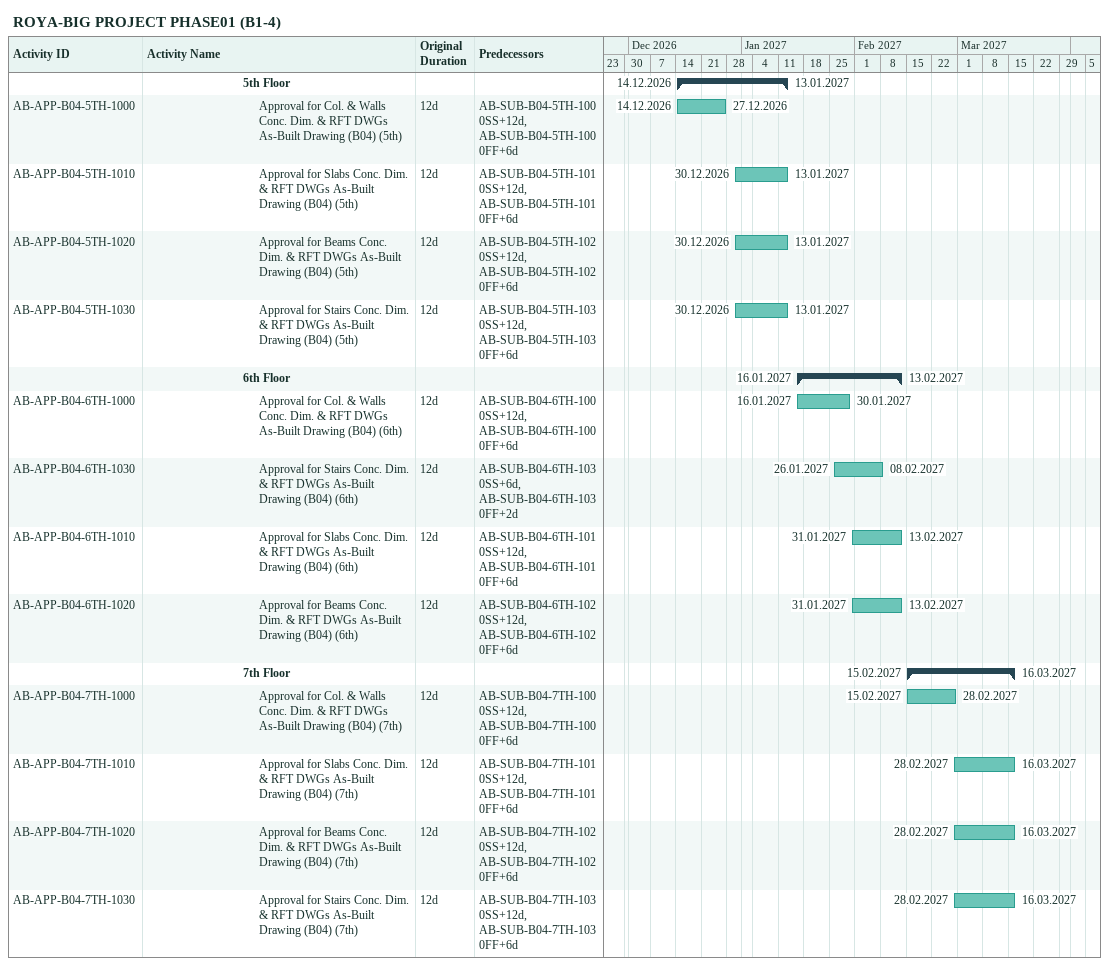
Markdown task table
ROYA-BIG PROJECT PHASE01 (B1-4)

| ID | Level | Task | Original duration | Start | Finish | Predecessors |
|---|---|---|---|---|---|---|
|  | 7 | **5th Floor** |  | 2026-12-14 | 2027-01-13 |  |
| AB-APP-B04-5TH-1000 | 8 | Approval for Col. & Walls Conc. Dim. & RFT DWGs As-Built Drawing (B04) (5th) | 12d | 2026-12-14 | 2026-12-27 | AB-SUB-B04-5TH-1000SS+12d, AB-SUB-B04-5TH-1000FF+6d |
| AB-APP-B04-5TH-1010 | 8 | Approval for Slabs Conc. Dim. & RFT DWGs As-Built Drawing (B04) (5th) | 12d | 2026-12-30 | 2027-01-13 | AB-SUB-B04-5TH-1010SS+12d, AB-SUB-B04-5TH-1010FF+6d |
| AB-APP-B04-5TH-1020 | 8 | Approval for Beams Conc. Dim. & RFT DWGs As-Built Drawing (B04) (5th) | 12d | 2026-12-30 | 2027-01-13 | AB-SUB-B04-5TH-1020SS+12d, AB-SUB-B04-5TH-1020FF+6d |
| AB-APP-B04-5TH-1030 | 8 | Approval for Stairs Conc. Dim. & RFT DWGs As-Built Drawing (B04) (5th) | 12d | 2026-12-30 | 2027-01-13 | AB-SUB-B04-5TH-1030SS+12d, AB-SUB-B04-5TH-1030FF+6d |
|  | 7 | **6th Floor** |  | 2027-01-16 | 2027-02-13 |  |
| AB-APP-B04-6TH-1000 | 8 | Approval for Col. & Walls Conc. Dim. & RFT DWGs As-Built Drawing (B04) (6th) | 12d | 2027-01-16 | 2027-01-30 | AB-SUB-B04-6TH-1000SS+12d, AB-SUB-B04-6TH-1000FF+6d |
| AB-APP-B04-6TH-1030 | 8 | Approval for Stairs Conc. Dim. & RFT DWGs As-Built Drawing (B04) (6th) | 12d | 2027-01-26 | 2027-02-08 | AB-SUB-B04-6TH-1030SS+6d, AB-SUB-B04-6TH-1030FF+2d |
| AB-APP-B04-6TH-1010 | 8 | Approval for Slabs Conc. Dim. & RFT DWGs As-Built Drawing (B04) (6th) | 12d | 2027-01-31 | 2027-02-13 | AB-SUB-B04-6TH-1010SS+12d, AB-SUB-B04-6TH-1010FF+6d |
| AB-APP-B04-6TH-1020 | 8 | Approval for Beams Conc. Dim. & RFT DWGs As-Built Drawing (B04) (6th) | 12d | 2027-01-31 | 2027-02-13 | AB-SUB-B04-6TH-1020SS+12d, AB-SUB-B04-6TH-1020FF+6d |
|  | 7 | **7th Floor** |  | 2027-02-15 | 2027-03-16 |  |
| AB-APP-B04-7TH-1000 | 8 | Approval for Col. & Walls Conc. Dim. & RFT DWGs As-Built Drawing (B04) (7th) | 12d | 2027-02-15 | 2027-02-28 | AB-SUB-B04-7TH-1000SS+12d, AB-SUB-B04-7TH-1000FF+6d |
| AB-APP-B04-7TH-1010 | 8 | Approval for Slabs Conc. Dim. & RFT DWGs As-Built Drawing (B04) (7th) | 12d | 2027-02-28 | 2027-03-16 | AB-SUB-B04-7TH-1010SS+12d, AB-SUB-B04-7TH-1010FF+6d |
| AB-APP-B04-7TH-1020 | 8 | Approval for Beams Conc. Dim. & RFT DWGs As-Built Drawing (B04) (7th) | 12d | 2027-02-28 | 2027-03-16 | AB-SUB-B04-7TH-1020SS+12d, AB-SUB-B04-7TH-1020FF+6d |
| AB-APP-B04-7TH-1030 | 8 | Approval for Stairs Conc. Dim. & RFT DWGs As-Built Drawing (B04) (7th) | 12d | 2027-02-28 | 2027-03-16 | AB-SUB-B04-7TH-1030SS+12d, AB-SUB-B04-7TH-1030FF+6d |
